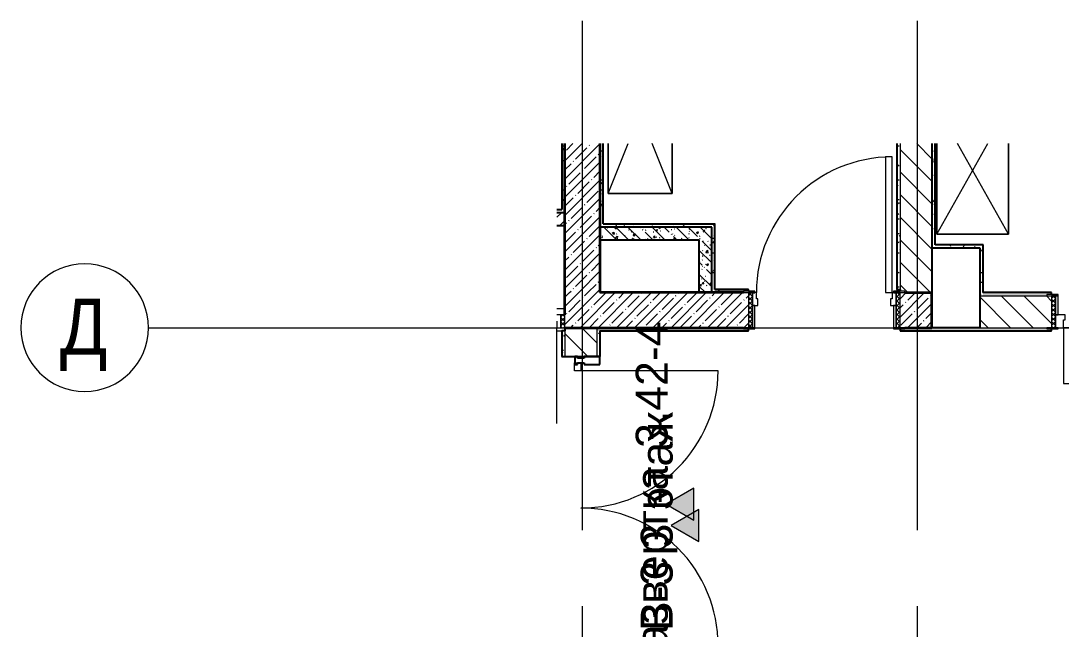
# Model space of a CAD drawing. Header units: millimetres. Extents: x 95091 to 185761, y -1987 to 15323.
# Drawn here: x 95091 to 101610, y 11511 to 15323 of the extents above; entities that cross this region are included whole.
import ezdxf

# ---------------------------------------------------------------- set-up
doc = ezdxf.new("R2010")
doc.units = ezdxf.units.MM
doc.linetypes.add('Осевая', pattern=[3175, 635, -476.25, 1587.5, -476.25])
for name, color, linetype, lineweight in [('A-DOOR', 7, 'Continuous', 9), ('A-DOOR-1', 7, 'Continuous', 13), ('A-DOOR-FRAM', 7, 'Continuous', 13), ('A-DOOR-FRAM-1', 7, 'Continuous', 9), ('A-GLAZ-CWMG', 7, 'Continuous', 9), ('A-GLAZ-CWMG-1', 7, 'Continuous', 25), ('A-WALL-3', 7, 'Continuous', 9), ('G-ANNO-SYMB', 7, 'Continuous', 9), ('I-WALL', 7, 'Continuous', 9), ('Оси', 7, 'Continuous', 9), ('Оси-1', 7, 'Continuous', 20), ('Оси-2', 7, 'Осевая', 9)]:
    doc.layers.add(name, color=color, linetype=linetype, lineweight=lineweight)
for name, color, linetype, lineweight, true_color in [('A-WALL-1', 7, 'Continuous', 25, 0x3c3c3c), ('A-WALL-2', 7, 'Continuous', 35, 0x3c3c3c), ('A-WALL-FNSH-1', 7, 'Continuous', 13, 0x3c3c3c), ('I-FURN-1', 7, 'Continuous', 9, 0xf0f0f0)]:
    doc.layers.add(name, color=color, linetype=linetype, lineweight=lineweight, true_color=true_color)
doc.styles.add('Arial', font='arial.ttf', dxfattribs={"width": 0.9, "height": 350})
doc.styles.add('Arial_1', font='arial.ttf', dxfattribs={"height": 200})
pattern_1 = [(45, (0, 0), (-57.024626, 57.024626), []), (45, (57.025, 0), (-57.024626, 57.024626), [100.806, -20.161, 3.353, -16.808])]
pattern_2 = [(135, (0, 0), (-70.71068, -70.71068), [])]
pattern_3 = [(135, (0, 0), (-75.43415, -75.43415), [106.68, -17.78, 3.556, -17.78]), (135, (0, 75.39), (-75.43415, -75.43415), []), (50, (0, 0), (127.52922, -11.15758), [13.335, -146.685]), (355, (0, 0), (-24.66966, 133.74002), [10.668, -117.348]), (100.451, (10.63, -0.93), (102.85973, 122.58178), [11.333, -124.663]), (46.184, (0, 35.56), (189.75516, -29.43036), [20.002, -220.027]), (96.636, (15.81, 33.1), (166.1822, 173.1996), [17, -186.995]), (351.184, (0, 35.56), (166.18393, 173.19757), [16.002, -176.022]), (21, (17.78, 26.67), (106.13027, -71.58603), [13.335, -146.685]), (326, (17.78, 26.67), (43.26188, 128.93175), [10.668, -117.348]), (71.451, (26.62, 20.7), (149.39198, 57.34505), [11.333, -124.663]), (37.5, (0, 0), (2.162228, 59.188357), [3.353, -112.573, 3.353, -115.773, -117.792]), (37.5, (0, 0), (2.162228, 59.188357), [-235.052, 3.353, -114.44]), (7.5, (0, 0), (46.773857, 70.126152), [3.353, -64.567, 3.353, -109.906, -44.894]), (7.5, (0, 0), (46.773857, 70.126152), [-181.178, 3.353, -41.542]), (327.5, (-39.65, 0), (94.913671, -4.010093), [3.353, -41.097, 3.353, -135.331, -184.023]), (327.5, (-39.65, 0), (94.913671, -4.010093), [-183.134, 3.353, -180.67]), (317.5, (-57.43, 0), (103.69057, 17.79882), [3.353, -54.432, 3.353, -88.748, -130.683]), (317.5, (-57.43, 0), (103.69057, 17.79882), [-149.885, 3.353, -127.33])]
pattern_4 = [(0, (0, 0), (121.92, 30.48), [10.058, -81.382, 10.058, -81.382, -487.68]), (0, (0, 0), (121.92, 30.48), [-182.88, 10.058, -172.822, 10.058, -81.382, -213.36]), (0, (0, 0), (121.92, 30.48), [-457.2, 10.058, -50.902, 10.058, -142.342]), (120, (45.72, 15.24), (-87.356454, 90.345817), [10.058, -81.382, 10.058, -81.382, -487.68]), (120, (45.72, 15.24), (-87.356454, 90.345817), [-182.88, 10.058, -172.822, 10.058, -81.382, -213.36]), (120, (45.72, 15.24), (-87.356454, 90.345817), [-457.2, 10.058, -50.902, 10.058, -142.342]), (240, (60.96, 76.2), (-34.563546, -120.825817), [10.058, -81.382, 10.058, -81.382, -487.68]), (240, (60.96, 76.2), (-34.563546, -120.825817), [-182.88, 10.058, -172.822, 10.058, -81.382, -213.36]), (240, (60.96, 76.2), (-34.563546, -120.825817), [-457.2, 10.058, -50.902, 10.058, -142.342])]

# ---------------------------------------------------------------- blocks, each defined once
blk = doc.blocks.new('110_Дверь_СКБ_1Ст_Внутренняя1 - Д-8_п_ 950x2100h_охрана 2-32352576-План разверток пом_3_42_ Этаж 3')
at = {"layer": 'A-DOOR'}
h = blk.add_hatch(dxfattribs=at)
h.set_pattern_fill('FP_9', color=256, style=0, pattern_type=2)
h.set_pattern_definition([(135, (1826.41, 174.685), (-14.14214, -14.14214), []), (225, (1826.41, 174.685), (14.14214, -14.14214), [])])
h.paths.add_polyline_path([(487.5, -110), (487.5, 110), (462.5, 110), (462.5, -110)])
at = {"layer": 'A-DOOR-FRAM-1'}
h = blk.add_hatch(dxfattribs=at)
h.set_pattern_fill('FP_10', color=256, style=0, pattern_type=2)
h.set_pattern_definition([(45, (-296.384, 174.685), (-14.1421, 14.1421), []), (135, (-296.384, 174.685), (-14.1421, -14.1421), [])])
h.paths.add_polyline_path([(-437.5, -110), (-437.5, 110), (-462.5, 110), (-462.5, -110)])
at = {"layer": 'A-DOOR'}
blk.add_arc((437.5, 110), 850, 90, 180, dxfattribs=at)
at = {"layer": 'A-DOOR-1'}
for p, q in [((437.5, 960), (397.5, 960)), ((397.5, 960), (397.5, 110)), ((437.5, 110), (437.5, 960)), ((397.5, 110), (437.5, 110))]:
    blk.add_line(p, q, dxfattribs=at)
at = {"layer": 'A-DOOR-FRAM'}
for p, q in [((-422.5, 118), (-492.5, 118)), ((-492.5, 118), (-492.5, 110)), ((-492.5, 110), (-422.5, 110)), ((-437.5, 110), (-462.5, 110)), ((-462.5, 110), (-462.5, -110)), ((-412.5, 110), (-437.5, 110)), ((-437.5, 110), (-437.5, 30)), ((-437.5, -110), (-437.5, 110)), ((-422.5, 110), (-437.5, 110)), ((-437.5, 110), (-437.5, 109)), ((-437.5, 109), (-422.5, 109)), ((-422.5, 110), (-422.5, 118)), ((-422.5, 109), (-422.5, 110)), ((-412.5, 70), (-412.5, 110)), ((-402.5, 70), (-412.5, 70)), ((-402.5, 30), (-402.5, 70)), ((437.5, 70), (427.5, 70)), ((427.5, 70), (427.5, 30)), ((437.5, 110), (437.5, 70)), ((462.5, 110), (437.5, 110)), ((517.5, 118), (447.5, 118)), ((447.5, 118), (447.5, 110)), ((462.5, 110), (447.5, 110)), ((447.5, 110), (447.5, 109)), ((447.5, 110), (517.5, 110)), ((447.5, 109), (462.5, 109)), ((462.5, 30), (462.5, 110)), ((487.5, 110), (462.5, 110)), ((462.5, 110), (462.5, -110)), ((462.5, 109), (462.5, 110)), ((487.5, -110), (487.5, 110)), ((517.5, 110), (517.5, 118)), ((-437.5, 30), (-402.5, 30)), ((-422.5, 30), (-437.5, 30)), ((-437.5, 30), (-437.5, -110)), ((-422.5, -110), (-422.5, 30)), ((427.5, 30), (462.5, 30)), ((462.5, 30), (447.5, 30)), ((447.5, 30), (447.5, -110)), ((462.5, -110), (462.5, 30)), ((-422.5, -110), (-492.5, -110)), ((-492.5, -110), (-492.5, -118)), ((-492.5, -118), (-422.5, -118)), ((-462.5, -110), (-437.5, -110)), ((-437.5, -110), (-422.5, -110)), ((-422.5, -118), (-422.5, -110)), ((447.5, -110), (462.5, -110)), ((517.5, -110), (447.5, -110)), ((447.5, -110), (447.5, -118)), ((447.5, -118), (517.5, -118)), ((462.5, -110), (487.5, -110)), ((517.5, -118), (517.5, -110))]:
    blk.add_line(p, q, dxfattribs=at)
blk = doc.blocks.new('110_Дверь_СКБ_2Ст - Д-6_л__ ДОО_Дв_1450x2100h_Дверь из раздевальной в коридор-32357677-План разверток пом_3_42_ Этаж 3')
at = {"layer": 'A-DOOR'}
h = blk.add_hatch(dxfattribs=at)
h.set_pattern_fill('FP_6', color=256, style=0, pattern_type=2)
h.set_pattern_definition([(135, (1576.41, 164.685), (-14.14214, -14.14214), []), (225, (1576.41, 164.685), (14.14214, -14.14214), [])])
h.paths.add_polyline_path([(737.5, 100), (712.5, 100), (712.5, -100), (737.5, -100)])
at = {"layer": 'A-DOOR-FRAM-1'}
h = blk.add_hatch(dxfattribs=at)
h.set_pattern_fill('FP_7', color=256, style=0, pattern_type=2)
h.set_pattern_definition([(45, (-546.384, 164.685), (-14.1421, 14.1421), []), (135, (-546.384, 164.685), (-14.1421, -14.1421), [])])
h.paths.add_polyline_path([(-712.5, 100), (-712.5, -100), (-687.5, -100), (-687.5, 100)])
at = {"layer": 'A-DOOR'}
for centre, radius, start, end in [((-637.5, 100), 950, 0, 90), ((662.5, 100), 350, 90, 180)]:
    blk.add_arc(centre, radius, start, end, dxfattribs=at)
at = {"layer": 'A-DOOR-1'}
for p, q in [((-637.5, 1050), (-637.5, 100)), ((-587.5, 1050), (-637.5, 1050)), ((-587.5, 100), (-587.5, 1050)), ((662.5, 450), (612.5, 450)), ((612.5, 450), (612.5, 100)), ((662.5, 100), (662.5, 450)), ((-637.5, 100), (-587.5, 100)), ((612.5, 100), (662.5, 100))]:
    blk.add_line(p, q, dxfattribs=at)
at = {"layer": 'A-DOOR-FRAM'}
for p, q in [((-672.5, 108), (-742.5, 108)), ((-742.5, 108), (-742.5, 100)), ((-742.5, 100), (-672.5, 100)), ((-687.5, 100), (-712.5, 100)), ((-712.5, 100), (-712.5, -100)), ((-637.5, 100), (-687.5, 100)), ((-687.5, 100), (-687.5, 20)), ((-687.5, -100), (-687.5, 100)), ((-672.5, 100), (-672.5, 108)), ((-637.5, 50), (-637.5, 100)), ((662.5, 100), (662.5, 50)), ((712.5, 100), (662.5, 100)), ((767.5, 108), (697.5, 108)), ((697.5, 108), (697.5, 100)), ((697.5, 100), (767.5, 100)), ((712.5, 20), (712.5, 100)), ((737.5, 100), (712.5, 100)), ((712.5, 100), (712.5, -100)), ((737.5, -100), (737.5, 100)), ((767.5, 100), (767.5, 108)), ((-687.5, 20), (-627.5, 20)), ((-672.5, 20), (-687.5, 20)), ((-687.5, 20), (-687.5, -100)), ((-672.5, -100), (-672.5, 20)), ((-627.5, 50), (-637.5, 50)), ((-627.5, 20), (-627.5, 50)), ((662.5, 50), (652.5, 50)), ((652.5, 50), (652.5, 20)), ((652.5, 20), (712.5, 20)), ((712.5, 20), (697.5, 20)), ((697.5, 20), (697.5, -100)), ((712.5, -100), (712.5, 20)), ((-672.5, -100), (-742.5, -100)), ((-742.5, -100), (-742.5, -108)), ((-742.5, -108), (-672.5, -108)), ((-712.5, -100), (-687.5, -100)), ((-687.5, -100), (-672.5, -100)), ((-672.5, -108), (-672.5, -100)), ((697.5, -100), (712.5, -100)), ((767.5, -100), (697.5, -100)), ((697.5, -100), (697.5, -108)), ((697.5, -108), (767.5, -108)), ((712.5, -100), (737.5, -100)), ((767.5, -108), (767.5, -100))]:
    blk.add_line(p, q, dxfattribs=at)
blk = doc.blocks.new('110_Дверь_СКБ_1Ст - д-18 700x2100h_Технический шкаф ЭОМ и СС-23698042-План разверток пом_3_42_ Этаж 3')
at = {"layer": 'A-DOOR-FRAM-1'}
h = blk.add_hatch(dxfattribs=at)
h.set_pattern_fill('FP_11', color=256, style=0, pattern_type=2)
h.set_pattern_definition([(45, (-171.384, 124.685), (-14.1421, 14.1421), []), (135, (-171.384, 124.685), (-14.1421, -14.1421), [])])
h.paths.add_polyline_path([(-312.5, 60), (-337.5, 60), (-337.5, -20), (-312.5, -20)])
at = {"layer": 'A-DOOR'}
blk.add_line((-287.4, 660), (-287.5, 660), dxfattribs=at)
at = {"layer": 'A-DOOR-1'}
for p, q in [((-287.5, 660), (-287.5, 60)), ((-287.4, 660), (-287.5, 660)), ((-287.5, 60), (-287.4, 60))]:
    blk.add_line(p, q, dxfattribs=at)
at = {"layer": 'A-DOOR-FRAM'}
for p, q in [((-312.5, 60), (-337.5, 60)), ((-337.5, 60), (-337.5, -20)), ((-287.5, 60), (-312.5, 60)), ((-312.5, 60), (-312.5, -20)), ((-312.5, -20), (-312.5, 60)), ((-287.5, 20), (-287.5, 60)), ((-287.4, 20), (-287.5, 20)), ((-337.5, -20), (-312.5, -20)), ((-312.5, -20), (-287.4, -20))]:
    blk.add_line(p, q, dxfattribs=at)
blk = doc.blocks.new('Шкаф параметрический - 1_254-V7-План разверток пом_3_42_ Этаж 3')
at = {"layer": 'I-FURN-1'}
for p, q in [((0, 450), (567.8, 130.6)), ((567.8, 450), (0, 450)), ((0, 450), (0, 0)), ((0, 0), (0, 450)), ((0, 450), (567.8, 450)), ((0, 0), (567.8, 319.4)), ((0, 0), (567.8, 0)), ((567.8, 0), (0, 0))]:
    blk.add_line(p, q, dxfattribs=at)
blk = doc.blocks.new('Шкаф параметрический - 1_185-26543767-План разверток пом_3_42_ Этаж 3')
at = {"layer": 'I-FURN-1'}
for p, q in [((0, 400), (312.9, 275.3)), ((312.9, 400), (0, 400)), ((0, 400), (0, 0)), ((0, 0), (0, 400)), ((0, 400), (312.9, 400)), ((0, 0), (312.9, 124.7)), ((0, 0), (312.9, 0)), ((312.9, 0), (0, 0))]:
    blk.add_line(p, q, dxfattribs=at)
blk = doc.blocks.new('Дверь_Витражная_остекление_ - ВВ-7 остекление-32356329-План разверток пом_3_42_ Этаж 3')
at = {"layer": 'A-DOOR'}
for p, q in [((-860, -880), (-860, -20)), ((860, -880), (860, -20))]:
    blk.add_line(p, q, dxfattribs=at)
for centre, start, end in [((-860, -20), 270, 0), ((860, -20), 180, 270)]:
    blk.add_arc(centre, 860, start, end, dxfattribs=at)
at = {"layer": 'A-DOOR-1'}
for p, q in [((-910, 20), (-860, 20)), ((-910, -20), (-910, 20)), ((-860, 20), (-860, -20)), ((860, 20), (910, 20)), ((860, -20), (860, 20)), ((910, 20), (910, -20)), ((-860, -20), (-910, -20)), ((910, -20), (860, -20))]:
    blk.add_line(p, q, dxfattribs=at)
blk = doc.blocks.new('Прямоугольный импост - Импост структурный с накладкой - 160мм Темный-32348142-План разверток пом_3_42_ Этаж 3')
at = {"layer": 'A-GLAZ-CWMG-1'}
for p, q in [((0, 17), (-50, 17)), ((-50, 17), (-50, 0)), ((-50, 0), (-40, 0)), ((-40, 0), (-40, -40)), ((-10, -40), (-10, 0)), ((-10, 0), (0, 0)), ((0, 0), (0, 17)), ((-40, -40), (-50, -40)), ((-50, -40), (-50, -140)), ((0, -40), (-10, -40)), ((0, -140), (0, -40)), ((-50, -140), (0, -140))]:
    blk.add_line(p, q, dxfattribs=at)
blk = doc.blocks.new('Ось сетки - D8-29747960-План разверток пом_3_42_ Этаж 3')
at = {"layer": 'Оси-1'}
for start, end in [(360, 180), (180, 360)]:
    blk.add_arc((0, 0), 4, start, end, dxfattribs=at)
blk = doc.blocks.new('Фасад - Марка фасада_Указатель-25386507-План разверток пом_3_42_ Этаж 3')
at = {"layer": 'G-ANNO-SYMB'}
blk.add_hatch(color=256, dxfattribs=at).paths.add_polyline_path([(-1, 0), (0, 1.732), (1, 0), (0, 0)])
for p, q in [((0, 1.732), (-1, 0)), ((1, 0), (0, 1.732)), ((-1, 0), (0, 0)), ((0, 0), (1, 0))]:
    blk.add_line(p, q, dxfattribs=at)

msp = doc.modelspace()

# ---------------------------------------------------------------- hatches: boundary and pattern name
at = {"layer": 'I-WALL'}
h = msp.add_hatch(dxfattribs=at)
h.set_pattern_fill('FP_12', color=256, style=0, pattern_type=2)
h.set_pattern_definition(pattern_4)
h.paths.add_polyline_path([(98500, 14140), (98500, 14553.1), (98480, 14553.1), (98480, 14140)])
h = msp.add_hatch(dxfattribs=at)
h.set_pattern_fill('FP_2', color=256, style=0, pattern_type=2)
h.set_pattern_definition(pattern_1)
h.paths.add_polyline_path([(98720, 13620), (98720, 14553.1), (98500, 14553.1), (98500, 13620)])
h = msp.add_hatch(dxfattribs=at)
h.set_pattern_fill('FP_12', color=256, style=0, pattern_type=2)
h.set_pattern_definition(pattern_4)
h.paths.add_polyline_path([(98720, 14050), (98740, 14050), (98740, 14553.1), (98720, 14553.1)])
h = msp.add_hatch(dxfattribs=at)
h.set_pattern_fill('FP_12', color=256, style=0, pattern_type=2)
h.set_pattern_definition(pattern_4)
h.paths.add_polyline_path([(100600, 13640), (100600, 14553.1), (100580, 14553.1), (100580, 13640)])
h = msp.add_hatch(dxfattribs=at)
h.set_pattern_fill('FP_1', color=256, style=0, pattern_type=2)
h.set_pattern_definition(pattern_2)
h.paths.add_polyline_path([(100800, 13620), (100800, 14553.1), (100600, 14553.1), (100600, 13628), (100630, 13628), (100630, 13620)])
h = msp.add_hatch(dxfattribs=at)
h.set_pattern_fill('FP_12', color=256, style=0, pattern_type=2)
h.set_pattern_definition(pattern_4)
h.paths.add_polyline_path([(100820, 13900), (100820, 14553.1), (100800, 14553.1), (100800, 13900)])
h = msp.add_hatch(dxfattribs=at)
h.set_pattern_fill('FP_12', color=256, style=0, pattern_type=2)
h.set_pattern_definition(pattern_4)
h.paths.add_polyline_path([(98449.9, 14120), (98500, 14120), (98500, 14140), (98449.9, 14139.7)])
h = msp.add_hatch(dxfattribs=at)
h.set_pattern_fill('FP_3', color=256, style=0, pattern_type=2)
h.set_pattern_definition([(45, (0, 0), (-35.35534, 35.35534), [])])
h.paths.add_polyline_path([(98500, 14040), (98500, 14120), (98449.9, 14120), (98449.9, 14040)])
h = msp.add_hatch(dxfattribs=at)
h.set_pattern_fill('FP_12', color=256, style=0, pattern_type=2)
h.set_pattern_definition(pattern_4)
h.paths.add_polyline_path([(99440, 14030), (99440, 14050), (98720, 14050), (98720, 14030), (99420, 14030)])
h = msp.add_hatch(dxfattribs=at)
h.set_pattern_fill('FP_8', color=256, style=0, pattern_type=2)
h.set_pattern_definition(pattern_3)
h.paths.add_polyline_path([(99340, 13950), (99420, 13950), (99420, 14030), (98720, 14030), (98720, 13950), (99201.7, 13950)])
h = msp.add_hatch(dxfattribs=at)
h.set_pattern_fill('FP_12', color=256, style=0, pattern_type=2)
h.set_pattern_definition(pattern_4)
h.paths.add_polyline_path([(99440, 13620), (99440, 14030), (99420, 14030), (99420, 13620)])
h = msp.add_hatch(dxfattribs=at)
h.set_pattern_fill('FP_8', color=256, style=0, pattern_type=2)
h.set_pattern_definition(pattern_3)
h.paths.add_polyline_path([(99420, 13620), (99420, 13950), (99340, 13950), (99340, 13620)])
h = msp.add_hatch(dxfattribs=at)
h.set_pattern_fill('FP_12', color=256, style=0, pattern_type=2)
h.set_pattern_definition(pattern_4)
h.paths.add_polyline_path([(101100, 13900), (101120, 13900), (101120, 13920), (100820, 13920), (100820, 13900)])
h = msp.add_hatch(dxfattribs=at)
h.set_pattern_fill('FP_12', color=256, style=0, pattern_type=2)
h.set_pattern_definition(pattern_4)
h.paths.add_polyline_path([(101120, 13600), (101120, 13900), (101100, 13900), (101100, 13600)])
h = msp.add_hatch(dxfattribs=at)
h.set_pattern_fill('FP_12', color=256, style=0, pattern_type=2)
h.set_pattern_definition(pattern_4)
h.paths.add_polyline_path([(99440, 13620), (99620, 13620), (99620, 13628), (99650, 13628), (99650, 13640), (99440, 13640)])
h = msp.add_hatch(dxfattribs=at)
h.set_pattern_fill('FP_2', color=256, style=0, pattern_type=2)
h.set_pattern_definition(pattern_1)
h.paths.add_polyline_path([(100600, 13400), (100800, 13400), (100800, 13620), (100600, 13620)])
h.paths.add_polyline_path([(99201.7, 13400), (99650, 13400), (99650, 13620), (98500, 13620), (98500, 13400)])
h = msp.add_hatch(dxfattribs=at)
h.set_pattern_fill('FP_1', color=256, style=0, pattern_type=2)
h.set_pattern_definition(pattern_2)
h.paths.add_polyline_path([(121004.5, 13400), (121210, 13400), (121210, 13600), (118930.4, 13600), (118930.4, 13400), (120460, 13400)])
h.paths.add_polyline_path([(117450.4, 13400), (117480.4, 13400), (117480.4, 13600), (116100, 13600), (116100, 13400), (116493.6, 13400)])
h.paths.add_polyline_path([(114990, 13400), (115600, 13400), (115600, 13600), (111050, 13600), (111050, 13400), (113486.3, 13400)])
h.paths.add_polyline_path([(110479.1, 13400), (110550, 13400), (110550, 13600), (109770, 13600), (109770, 13400), (109800, 13400)])
h.paths.add_polyline_path([(108320, 13400), (108320, 13600), (103000, 13600), (103000, 13400), (108290, 13400)])
h.paths.add_polyline_path([(101457.2, 13400), (101550, 13400), (101550, 13600), (101100, 13600), (101100, 13400)])
h = msp.add_hatch(dxfattribs=at)
h.set_pattern_fill('FP_12', color=256, style=0, pattern_type=2)
h.set_pattern_definition(pattern_4)
h.paths.add_polyline_path([(105550, 13600), (105550, 13620), (103000, 13620), (103000, 13608), (103030, 13608), (103030, 13600), (104464.5, 13600)])
h.paths.add_polyline_path([(101457.2, 13600), (101520, 13600), (101520, 13608), (101550, 13608), (101550, 13620), (101120, 13620), (101120, 13600)])
h = msp.add_hatch(dxfattribs=at)
h.set_pattern_fill('FP_12', color=256, style=0, pattern_type=2)
h.set_pattern_definition(pattern_4)
h.paths.add_polyline_path([(98500, 13220), (98500, 13380), (98480, 13380), (98480, 13220)])
h = msp.add_hatch(dxfattribs=at)
h.set_pattern_fill('FP_1', color=256, style=0, pattern_type=2)
h.set_pattern_definition(pattern_2)
h.paths.add_polyline_path([(98700, 10600), (98700, 11320), (98500, 11320), (98500, 10600)])
h.paths.add_polyline_path([(98700, 13220), (98700, 13400), (98500, 13400), (98500, 13220)])
h = msp.add_hatch(dxfattribs=at)
h.set_pattern_fill('FP_12', color=256, style=0, pattern_type=2)
h.set_pattern_definition(pattern_4)
h.paths.add_polyline_path([(120359, 13380), (120360, 13380), (120360, 13400), (118960.4, 13399.6), (118960.4, 13392), (118930.4, 13392), (118930.4, 13380), (119500.9, 13380)])
h.paths.add_polyline_path([(117480.4, 13380), (117480.4, 13392), (117450.4, 13392), (117450.4, 13400), (109800, 13400), (109800, 13392), (109770, 13392), (109770, 13380), (116493.6, 13380)])
h.paths.add_polyline_path([(108223.6, 13380), (108320, 13380), (108320, 13392), (108290, 13392), (108290, 13400), (103030, 13400), (103030, 13392), (103000, 13392), (103000, 13380), (107471.8, 13380)])
h.paths.add_polyline_path([(101550, 13380), (101550, 13392), (101520, 13392), (101520, 13400), (100630, 13400), (100630, 13392), (100600, 13392), (100600, 13380), (101457.2, 13380)])
h.paths.add_polyline_path([(99620, 13380), (99650, 13380), (99650, 13392), (99620, 13392), (99620, 13400), (98700, 13400), (98700, 13380), (99201.7, 13380)])
h = msp.add_hatch(dxfattribs=at)
h.set_pattern_fill('FP_12', color=256, style=0, pattern_type=2)
h.set_pattern_definition(pattern_4)
h.paths.add_polyline_path([(98700, 13220), (98720, 13220), (98720, 13380), (98700, 13380), (98700, 13271.8)])

# ---------------------------------------------------------------- linework, layer by layer
at = {"layer": 'A-WALL-1'}
for p, q in [((98480, 14553.1), (98480, 14140)), ((98740, 14050), (98740, 14553.1)), ((100580, 14553.1), (100580, 13640)), ((100800, 14553.1), (100800, 13620)), ((100820, 13920), (100820, 14553.1)), ((98449.9, 14140), (98480, 14140)), ((98500, 14120), (98449.9, 14120)), ((98449.9, 14040), (98500, 14040)), ((99420, 14030), (98720, 14030)), ((98740, 14050), (99440, 14050)), ((99420, 13620), (99420, 14030)), ((99440, 13640), (99440, 14050)), ((98720, 13950), (99340, 13950)), ((99340, 13950), (99340, 13620)), ((100800, 13900), (101100, 13900)), ((101120, 13920), (100820, 13920)), ((101100, 13900), (101100, 13400)), ((101120, 13920), (101120, 13620)), ((99440, 13640), (99650, 13640)), ((99650, 13628), (99650, 13640)), ((100580, 13640), (100600, 13640)), ((100600, 13640), (100600, 13628)), ((101550, 13620), (101120, 13620)), ((101550, 13608), (101550, 13620)), ((98480, 13380), (98480, 13220)), ((98500, 13380), (98480, 13380)), ((98700, 13400), (98500, 13400)), ((98500, 13400), (98500, 13380)), ((98720, 13380), (99650, 13380)), ((98720, 13380), (98720, 13220)), ((99650, 13380), (99650, 13392)), ((100600, 13392), (100600, 13380)), ((100600, 13380), (101550, 13380)), ((101100, 13400), (100800, 13400)), ((101550, 13380), (101550, 13392)), ((98480, 13220), (98720, 13220))]:
    msp.add_line(p, q, dxfattribs=at)
at = {"layer": 'A-WALL-2'}
for p, q in [((98500, 13480), (98500, 14553.1)), ((98720, 14553.1), (98720, 13620)), ((99620, 13620), (98720, 13620)), ((100630, 13620), (100800, 13620)), ((100800, 13400), (100800, 13620)), ((98500, 13400), (99620, 13400)), ((100630, 13400), (100800, 13400))]:
    msp.add_line(p, q, dxfattribs=at)
at = {"layer": 'A-WALL-3'}
for p, q in [((100600, 14553.1), (100600, 13640)), ((101100, 13600), (101520, 13600)), ((98500, 13380), (98500, 13220)), ((98700, 13400), (98700, 13220)), ((101100, 13400), (101520, 13400))]:
    msp.add_line(p, q, dxfattribs=at)
at = {"layer": 'A-WALL-FNSH-1'}
for p, q in [((98479, 14553.1), (98479, 14141)), ((98741, 14051), (98741, 14553.1)), ((100579, 14553.1), (100579, 13640)), ((100821, 14553.1), (100821, 13920)), ((98479, 14141), (98449.9, 14141)), ((99441, 14051), (98741, 14051)), ((99441, 13641), (99441, 14051)), ((101121, 13921), (100821, 13921)), ((101121, 13621), (101121, 13921)), ((99650, 13641), (99441, 13641)), ((99650, 13640), (99650, 13641)), ((100579, 13640), (100580, 13640)), ((101550, 13621), (101121, 13621)), ((101550, 13620), (101550, 13621)), ((98480, 13380), (98479, 13380)), ((98479, 13380), (98479, 13220)), ((98721, 13379), (99650, 13379)), ((98721, 13220), (98721, 13379)), ((99650, 13379), (99650, 13380)), ((100600, 13380), (100600, 13379)), ((100600, 13379), (101550, 13379)), ((101550, 13379), (101550, 13380)), ((98479, 13220), (98480, 13220)), ((98720, 13220), (98721, 13220))]:
    msp.add_line(p, q, dxfattribs=at)
at = {"layer": 'I-WALL'}
for p, q in [((98449.9, 13520), (98500, 13520)), ((98450, 13380), (98479, 13380)), ((98479, 13379), (98450, 13379)), ((98479, 13380), (98479, 13380))]:
    msp.add_line(p, q, dxfattribs=at)
at = {"layer": 'Оси'}
for p, q in [((98610, 12822.8), (98610, 15322.8)), ((100710, 12822.8), (100710, 15322.8)), ((95890.6, 13400), (98390.6, 13400))]:
    msp.add_line(p, q, dxfattribs=at)
at = {"layer": 'Оси-2'}
for p, q in [((98390.6, 13400), (119719, 13400)), ((98610, 11020.1), (98610, 12822.8)), ((100710, 11020.1), (100710, 12822.8))]:
    msp.add_line(p, q, dxfattribs=at)

# ---------------------------------------------------------------- block references
at = {"layer": 'A-DOOR'}
msp.add_blockref('110_Дверь_СКБ_1Ст_Внутренняя1 - Д-8_п_ 950x2100h_охрана 2-32352576-План разверток пом_3_42_ Этаж 3', (100112.5, 13510), dxfattribs=at)
for name, p, rotation in [('110_Дверь_СКБ_2Ст - Д-6_л__ ДОО_Дв_1450x2100h_Дверь из раздевальной в коридор-32357677-План разверток пом_3_42_ Этаж 3', (102287.5, 13500), 180), ('110_Дверь_СКБ_1Ст - д-18 700x2100h_Технический шкаф ЭОМ и СС-23698042-План разверток пом_3_42_ Этаж 3', (98162.5, 13460), 180), ('Дверь_Витражная_остекление_ - ВВ-7 остекление-32356329-План разверток пом_3_42_ Этаж 3', (98580, 12270), 89.99999999999993)]:
    msp.add_blockref(name, p, dxfattribs=dict(at, rotation=rotation))
at = {"layer": 'A-GLAZ-CWMG', "rotation": 89.99999999999993}
msp.add_blockref('Прямоугольный импост - Импост структурный с накладкой - 160мм Темный-32348142-План разверток пом_3_42_ Этаж 3', (98580, 13220), dxfattribs=at)
at = {"layer": 'G-ANNO-SYMB', "xscale": 99.99999999999993, "yscale": 99.99999999999993, "zscale": 99.99999999999993, "rotation": 89.99999999999962}
for p in [(99307.9, 12294.6), (99338.9, 12160.7)]:
    msp.add_blockref('Фасад - Марка фасада_Указатель-25386507-План разверток пом_3_42_ Этаж 3', p, dxfattribs=at)
at = {"layer": 'I-FURN-1'}
for name, p, rotation in [('Шкаф параметрический - 1_185-26543767-План разверток пом_3_42_ Этаж 3', (99172, 14240.2), 89.99999999999719), ('Шкаф параметрический - 1_254-V7-План разверток пом_3_42_ Этаж 3', (101280.3, 13985.3), 89.99999999999865)]:
    msp.add_blockref(name, p, dxfattribs=dict(at, rotation=rotation))
at = {"layer": 'Оси-1', "xscale": 99.99999999999993, "yscale": 99.99999999999993, "zscale": 99.99999999999993, "rotation": 269.9999999999994}
msp.add_blockref('Ось сетки - D8-29747960-План разверток пом_3_42_ Этаж 3', (95490.6, 13400), dxfattribs=at)

# ---------------------------------------------------------------- texts
at = {"layer": 'G-ANNO-SYMB', "char_height": 200, "attachment_point": 1, "rotation": 90, "style": 'Arial_1'}
for s, insert, width in [(' 3.42-4', (98944.1, 12569.1), 1074.261), ('этаж', (98975.1, 12259.6), 761.603), ('Развертка', (98944.1, 11199.9), 1659.493), ('-3 3 ', (98975.1, 11690.7), 689.451), ('\\fArial|b0|i0|c204|p34|;В', (98975.1, 11498.9), 232.489)]:
    msp.add_mtext(s, dxfattribs=dict(at, insert=insert, width=width))
at = {"layer": 'Оси', "insert": (95335.1, 13581), "char_height": 350, "width": 367.975, "attachment_point": 1, "style": 'Arial'}
msp.add_mtext('\\fArial|b0|i0|c204|p34|;\\W.9;Д', dxfattribs=at)

doc.saveas('drawing.dxf')
